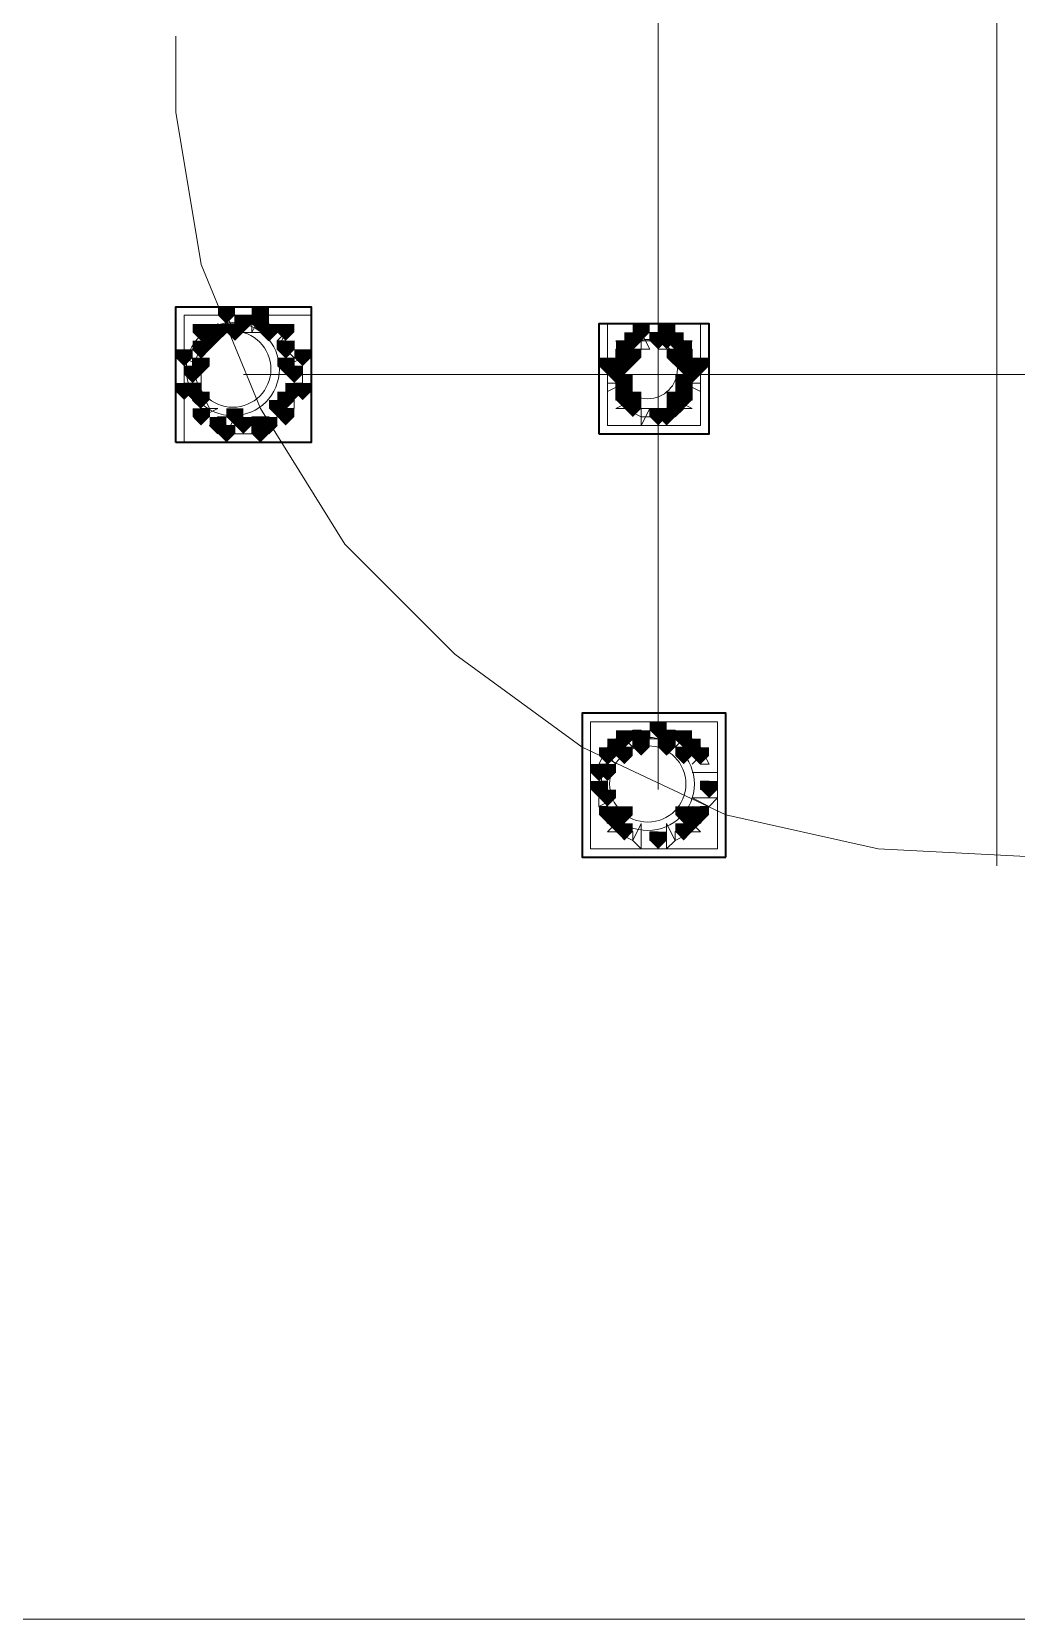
# Model space of a CAD drawing. Header units: millimetres. Extents: x 2315 to 4619, y 1334 to 1897.
# Drawn here: x 3507.04 to 3514.15, y 1530.21 to 1541.67 of the extents above; entities that cross this region are included whole.
import ezdxf

# ---------------------------------------------------------------- set-up
doc = ezdxf.new("R2010")
doc.units = ezdxf.units.MM
for name, color, linetype, true_color in [('PDF_10', 7, 'Continuous', 0x00b85c), ('PDF_AXIS', 7, 'Continuous', 0x00b85c), ('PDF_柱构件', 7, 'Continuous', 0x00b85c), ('PDF_转运站初步方案', 7, 'Continuous', 0x00b85c)]:
    doc.layers.add(name, color=color, linetype=linetype, true_color=true_color)
doc.layers.add('PDF_中心线层', color=1, linetype='Continuous')
doc.layers.add('PDF_粗实线层', color=7, linetype='Continuous')

msp = doc.modelspace()

# ---------------------------------------------------------------- hatches: boundary and pattern name
at = {"layer": 'PDF_10', "transparency": 33554559}
for points in [[(3508.57, 1539.62), (3508.509, 1539.62), (3508.509, 1539.558), (3508.57, 1539.497), (3508.631, 1539.558), (3508.631, 1539.62)], [(3508.57, 1539.62), (3508.509, 1539.62), (3508.509, 1539.558), (3508.57, 1539.497), (3508.631, 1539.558), (3508.631, 1539.62)], [(3508.57, 1539.62), (3508.509, 1539.62), (3508.509, 1539.558), (3508.57, 1539.497), (3508.631, 1539.558), (3508.631, 1539.62)], [(3508.387, 1539.558), (3508.326, 1539.558), (3508.326, 1539.497), (3508.387, 1539.436), (3508.448, 1539.497), (3508.448, 1539.558)], [(3508.387, 1539.558), (3508.326, 1539.558), (3508.326, 1539.497), (3508.387, 1539.436), (3508.448, 1539.497), (3508.448, 1539.558)], [(3508.387, 1539.558), (3508.326, 1539.558), (3508.326, 1539.497), (3508.387, 1539.436), (3508.448, 1539.497), (3508.448, 1539.558)], [(3508.754, 1539.558), (3508.693, 1539.558), (3508.693, 1539.497), (3508.754, 1539.436), (3508.815, 1539.497), (3508.815, 1539.558)], [(3508.754, 1539.558), (3508.693, 1539.558), (3508.693, 1539.497), (3508.754, 1539.436), (3508.815, 1539.497), (3508.815, 1539.558)], [(3508.754, 1539.558), (3508.693, 1539.558), (3508.693, 1539.497), (3508.754, 1539.436), (3508.815, 1539.497), (3508.815, 1539.558)], [(3511.38, 1539.497), (3511.319, 1539.497), (3511.319, 1539.436), (3511.38, 1539.375), (3511.441, 1539.436), (3511.441, 1539.497)], [(3511.38, 1539.497), (3511.319, 1539.497), (3511.319, 1539.436), (3511.38, 1539.375), (3511.441, 1539.436), (3511.441, 1539.497)], [(3511.563, 1539.497), (3511.502, 1539.497), (3511.502, 1539.436), (3511.563, 1539.375), (3511.624, 1539.436), (3511.624, 1539.497)], [(3511.563, 1539.497), (3511.502, 1539.497), (3511.502, 1539.436), (3511.563, 1539.375), (3511.624, 1539.436), (3511.624, 1539.497)], [(3511.686, 1539.497), (3511.624, 1539.497), (3511.624, 1539.436), (3511.686, 1539.375), (3511.747, 1539.436), (3511.747, 1539.497)], [(3511.686, 1539.497), (3511.624, 1539.497), (3511.624, 1539.436), (3511.686, 1539.375), (3511.747, 1539.436), (3511.747, 1539.497)], [(3508.265, 1539.436), (3508.204, 1539.436), (3508.204, 1539.375), (3508.265, 1539.314), (3508.326, 1539.375), (3508.326, 1539.436)], [(3508.265, 1539.436), (3508.204, 1539.436), (3508.204, 1539.375), (3508.265, 1539.314), (3508.326, 1539.375), (3508.326, 1539.436)], [(3508.876, 1539.436), (3508.815, 1539.436), (3508.815, 1539.375), (3508.876, 1539.314), (3508.937, 1539.375), (3508.937, 1539.436)], [(3508.876, 1539.436), (3508.815, 1539.436), (3508.815, 1539.375), (3508.876, 1539.314), (3508.937, 1539.375), (3508.937, 1539.436)], [(3511.319, 1539.375), (3511.258, 1539.375), (3511.258, 1539.314), (3511.319, 1539.253), (3511.38, 1539.314), (3511.38, 1539.375)], [(3511.319, 1539.375), (3511.258, 1539.375), (3511.258, 1539.314), (3511.319, 1539.253), (3511.38, 1539.314), (3511.38, 1539.375)], [(3511.747, 1539.375), (3511.686, 1539.375), (3511.686, 1539.314), (3511.747, 1539.253), (3511.808, 1539.314), (3511.808, 1539.375)], [(3511.747, 1539.375), (3511.686, 1539.375), (3511.686, 1539.314), (3511.747, 1539.253), (3511.808, 1539.314), (3511.808, 1539.375)], [(3508.204, 1539.253), (3508.143, 1539.253), (3508.143, 1539.192), (3508.204, 1539.131), (3508.265, 1539.192), (3508.265, 1539.253)], [(3508.204, 1539.253), (3508.143, 1539.253), (3508.143, 1539.192), (3508.204, 1539.131), (3508.265, 1539.192), (3508.265, 1539.253)], [(3508.204, 1539.253), (3508.143, 1539.253), (3508.143, 1539.192), (3508.204, 1539.131), (3508.265, 1539.192), (3508.265, 1539.253)], [(3508.937, 1539.253), (3508.876, 1539.253), (3508.876, 1539.192), (3508.937, 1539.131), (3508.998, 1539.192), (3508.998, 1539.253)], [(3508.937, 1539.253), (3508.876, 1539.253), (3508.876, 1539.192), (3508.937, 1539.131), (3508.998, 1539.192), (3508.998, 1539.253)], [(3511.258, 1539.253), (3511.197, 1539.253), (3511.197, 1539.192), (3511.258, 1539.131), (3511.319, 1539.192), (3511.319, 1539.253)], [(3511.258, 1539.253), (3511.197, 1539.253), (3511.197, 1539.192), (3511.258, 1539.131), (3511.319, 1539.192), (3511.319, 1539.253)], [(3511.258, 1539.253), (3511.197, 1539.253), (3511.197, 1539.192), (3511.258, 1539.131), (3511.319, 1539.192), (3511.319, 1539.253)], [(3511.808, 1539.253), (3511.747, 1539.253), (3511.747, 1539.192), (3511.808, 1539.131), (3511.869, 1539.192), (3511.869, 1539.253)], [(3511.808, 1539.253), (3511.747, 1539.253), (3511.747, 1539.192), (3511.808, 1539.131), (3511.869, 1539.192), (3511.869, 1539.253)], [(3511.808, 1539.253), (3511.747, 1539.253), (3511.747, 1539.192), (3511.808, 1539.131), (3511.869, 1539.192), (3511.869, 1539.253)], [(3511.319, 1539.131), (3511.258, 1539.131), (3511.258, 1539.07), (3511.319, 1539.009), (3511.38, 1539.07), (3511.38, 1539.131)], [(3511.319, 1539.131), (3511.258, 1539.131), (3511.258, 1539.07), (3511.319, 1539.009), (3511.38, 1539.07), (3511.38, 1539.131)], [(3511.747, 1539.131), (3511.686, 1539.131), (3511.686, 1539.07), (3511.747, 1539.009), (3511.808, 1539.07), (3511.808, 1539.131)], [(3511.747, 1539.131), (3511.686, 1539.131), (3511.686, 1539.07), (3511.747, 1539.009), (3511.808, 1539.07), (3511.808, 1539.131)], [(3508.265, 1539.07), (3508.204, 1539.07), (3508.204, 1539.009), (3508.265, 1538.948), (3508.326, 1539.009), (3508.326, 1539.07)], [(3508.265, 1539.07), (3508.204, 1539.07), (3508.204, 1539.009), (3508.265, 1538.948), (3508.326, 1539.009), (3508.326, 1539.07)], [(3508.876, 1539.07), (3508.815, 1539.07), (3508.815, 1539.009), (3508.876, 1538.948), (3508.937, 1539.009), (3508.937, 1539.07)], [(3508.876, 1539.07), (3508.815, 1539.07), (3508.815, 1539.009), (3508.876, 1538.948), (3508.937, 1539.009), (3508.937, 1539.07)], [(3511.38, 1539.009), (3511.319, 1539.009), (3511.319, 1538.948), (3511.38, 1538.887), (3511.441, 1538.948), (3511.441, 1539.009)], [(3511.38, 1539.009), (3511.319, 1539.009), (3511.319, 1538.948), (3511.38, 1538.887), (3511.441, 1538.948), (3511.441, 1539.009)], [(3511.38, 1539.009), (3511.319, 1539.009), (3511.319, 1538.948), (3511.38, 1538.887), (3511.441, 1538.948), (3511.441, 1539.009)], [(3511.563, 1538.948), (3511.502, 1538.948), (3511.502, 1538.887), (3511.563, 1538.825), (3511.624, 1538.887), (3511.624, 1538.948)], [(3511.563, 1538.948), (3511.502, 1538.948), (3511.502, 1538.887), (3511.563, 1538.825), (3511.624, 1538.887), (3511.624, 1538.948)], [(3511.686, 1539.009), (3511.624, 1539.009), (3511.624, 1538.948), (3511.686, 1538.887), (3511.747, 1538.948), (3511.747, 1539.009)], [(3511.686, 1539.009), (3511.624, 1539.009), (3511.624, 1538.948), (3511.686, 1538.887), (3511.747, 1538.948), (3511.747, 1539.009)], [(3511.686, 1539.009), (3511.624, 1539.009), (3511.624, 1538.948), (3511.686, 1538.887), (3511.747, 1538.948), (3511.747, 1539.009)], [(3508.387, 1538.887), (3508.326, 1538.887), (3508.326, 1538.825), (3508.387, 1538.764), (3508.448, 1538.825), (3508.448, 1538.887)], [(3508.387, 1538.887), (3508.326, 1538.887), (3508.326, 1538.825), (3508.387, 1538.764), (3508.448, 1538.825), (3508.448, 1538.887)], [(3508.57, 1538.887), (3508.509, 1538.887), (3508.509, 1538.825), (3508.57, 1538.764), (3508.631, 1538.825), (3508.631, 1538.887)], [(3508.57, 1538.887), (3508.509, 1538.887), (3508.509, 1538.825), (3508.57, 1538.764), (3508.631, 1538.825), (3508.631, 1538.887)], [(3508.754, 1538.887), (3508.693, 1538.887), (3508.693, 1538.825), (3508.754, 1538.764), (3508.815, 1538.825), (3508.815, 1538.887)], [(3508.754, 1538.887), (3508.693, 1538.887), (3508.693, 1538.825), (3508.754, 1538.764), (3508.815, 1538.825), (3508.815, 1538.887)], [(3511.319, 1536.627), (3511.258, 1536.627), (3511.258, 1536.565), (3511.319, 1536.504), (3511.38, 1536.565), (3511.38, 1536.627)], [(3511.319, 1536.627), (3511.258, 1536.627), (3511.258, 1536.565), (3511.319, 1536.504), (3511.38, 1536.565), (3511.38, 1536.627)], [(3511.563, 1536.688), (3511.502, 1536.688), (3511.502, 1536.627), (3511.563, 1536.565), (3511.624, 1536.627), (3511.624, 1536.688)], [(3511.563, 1536.688), (3511.502, 1536.688), (3511.502, 1536.627), (3511.563, 1536.565), (3511.624, 1536.627), (3511.624, 1536.688)], [(3511.747, 1536.627), (3511.686, 1536.627), (3511.686, 1536.565), (3511.747, 1536.504), (3511.808, 1536.565), (3511.808, 1536.627)], [(3511.747, 1536.627), (3511.686, 1536.627), (3511.686, 1536.565), (3511.747, 1536.504), (3511.808, 1536.565), (3511.808, 1536.627)], [(3511.197, 1536.504), (3511.136, 1536.504), (3511.136, 1536.443), (3511.197, 1536.382), (3511.258, 1536.443), (3511.258, 1536.504)], [(3511.197, 1536.504), (3511.136, 1536.504), (3511.136, 1536.443), (3511.197, 1536.382), (3511.258, 1536.443), (3511.258, 1536.504)], [(3511.869, 1536.504), (3511.808, 1536.504), (3511.808, 1536.443), (3511.869, 1536.382), (3511.93, 1536.443), (3511.93, 1536.504)], [(3511.869, 1536.504), (3511.808, 1536.504), (3511.808, 1536.443), (3511.869, 1536.382), (3511.93, 1536.443), (3511.93, 1536.504)], [(3511.136, 1536.26), (3511.075, 1536.26), (3511.075, 1536.199), (3511.136, 1536.138), (3511.197, 1536.199), (3511.197, 1536.26)], [(3511.136, 1536.26), (3511.075, 1536.26), (3511.075, 1536.199), (3511.136, 1536.138), (3511.197, 1536.199), (3511.197, 1536.26)], [(3511.93, 1536.26), (3511.869, 1536.26), (3511.869, 1536.199), (3511.93, 1536.138), (3511.991, 1536.199), (3511.991, 1536.26)], [(3511.93, 1536.26), (3511.869, 1536.26), (3511.869, 1536.199), (3511.93, 1536.138), (3511.991, 1536.199), (3511.991, 1536.26)], [(3511.197, 1536.077), (3511.136, 1536.077), (3511.136, 1536.016), (3511.197, 1535.955), (3511.258, 1536.016), (3511.258, 1536.077)], [(3511.197, 1536.077), (3511.136, 1536.077), (3511.136, 1536.016), (3511.197, 1535.955), (3511.258, 1536.016), (3511.258, 1536.077)], [(3511.869, 1536.077), (3511.808, 1536.077), (3511.808, 1536.016), (3511.869, 1535.955), (3511.93, 1536.016), (3511.93, 1536.077)], [(3511.869, 1536.077), (3511.808, 1536.077), (3511.808, 1536.016), (3511.869, 1535.955), (3511.93, 1536.016), (3511.93, 1536.077)], [(3511.319, 1535.955), (3511.258, 1535.955), (3511.258, 1535.894), (3511.319, 1535.832), (3511.38, 1535.894), (3511.38, 1535.955)], [(3511.319, 1535.955), (3511.258, 1535.955), (3511.258, 1535.894), (3511.319, 1535.832), (3511.38, 1535.894), (3511.38, 1535.955)], [(3511.747, 1535.955), (3511.686, 1535.955), (3511.686, 1535.894), (3511.747, 1535.832), (3511.808, 1535.894), (3511.808, 1535.955)], [(3511.747, 1535.955), (3511.686, 1535.955), (3511.686, 1535.894), (3511.747, 1535.832), (3511.808, 1535.894), (3511.808, 1535.955)], [(3511.563, 1535.894), (3511.502, 1535.894), (3511.502, 1535.832), (3511.563, 1535.771), (3511.624, 1535.832), (3511.624, 1535.894)], [(3511.563, 1535.894), (3511.502, 1535.894), (3511.502, 1535.832), (3511.563, 1535.771), (3511.624, 1535.832), (3511.624, 1535.894)]]:
    msp.add_hatch(color=256, dxfattribs=at).paths.add_polyline_path(points)
at = {"layer": 'PDF_柱构件', "transparency": 33554559}
for points in [[(3508.448, 1539.681), (3508.387, 1539.681), (3508.387, 1539.62), (3508.448, 1539.558), (3508.509, 1539.62), (3508.509, 1539.681)], [(3508.693, 1539.681), (3508.631, 1539.681), (3508.631, 1539.62), (3508.693, 1539.558), (3508.754, 1539.62), (3508.754, 1539.681)], [(3508.693, 1539.62), (3508.631, 1539.62), (3508.631, 1539.558), (3508.693, 1539.497), (3508.754, 1539.558), (3508.754, 1539.62)], [(3508.265, 1539.558), (3508.204, 1539.558), (3508.204, 1539.497), (3508.265, 1539.436), (3508.326, 1539.497), (3508.326, 1539.558)], [(3508.326, 1539.497), (3508.265, 1539.497), (3508.265, 1539.436), (3508.326, 1539.375), (3508.387, 1539.436), (3508.387, 1539.497)], [(3508.509, 1539.558), (3508.448, 1539.558), (3508.448, 1539.497), (3508.509, 1539.436), (3508.57, 1539.497), (3508.57, 1539.558)], [(3508.876, 1539.558), (3508.815, 1539.558), (3508.815, 1539.497), (3508.876, 1539.436), (3508.937, 1539.497), (3508.937, 1539.558)], [(3511.441, 1539.558), (3511.38, 1539.558), (3511.38, 1539.497), (3511.441, 1539.436), (3511.502, 1539.497), (3511.502, 1539.558)], [(3511.624, 1539.558), (3511.563, 1539.558), (3511.563, 1539.497), (3511.624, 1539.436), (3511.686, 1539.497), (3511.686, 1539.558)], [(3511.624, 1539.497), (3511.563, 1539.497), (3511.563, 1539.436), (3511.624, 1539.375), (3511.686, 1539.436), (3511.686, 1539.497)], [(3508.143, 1539.375), (3508.082, 1539.375), (3508.082, 1539.314), (3508.143, 1539.253), (3508.204, 1539.314), (3508.204, 1539.375)], [(3508.998, 1539.375), (3508.937, 1539.375), (3508.937, 1539.314), (3508.998, 1539.253), (3509.059, 1539.314), (3509.059, 1539.375)], [(3511.319, 1539.436), (3511.258, 1539.436), (3511.258, 1539.375), (3511.319, 1539.314), (3511.38, 1539.375), (3511.38, 1539.436)], [(3511.38, 1539.375), (3511.319, 1539.375), (3511.319, 1539.314), (3511.38, 1539.253), (3511.441, 1539.314), (3511.441, 1539.375)], [(3511.686, 1539.375), (3511.624, 1539.375), (3511.624, 1539.314), (3511.686, 1539.253), (3511.747, 1539.314), (3511.747, 1539.375)], [(3511.747, 1539.436), (3511.686, 1539.436), (3511.686, 1539.375), (3511.747, 1539.314), (3511.808, 1539.375), (3511.808, 1539.436)], [(3508.265, 1539.314), (3508.204, 1539.314), (3508.204, 1539.253), (3508.265, 1539.192), (3508.326, 1539.253), (3508.326, 1539.314)], [(3508.876, 1539.314), (3508.815, 1539.314), (3508.815, 1539.253), (3508.876, 1539.192), (3508.937, 1539.253), (3508.937, 1539.314)], [(3511.197, 1539.314), (3511.136, 1539.314), (3511.136, 1539.253), (3511.197, 1539.192), (3511.258, 1539.253), (3511.258, 1539.314)], [(3511.258, 1539.314), (3511.197, 1539.314), (3511.197, 1539.253), (3511.258, 1539.192), (3511.319, 1539.253), (3511.319, 1539.314)], [(3511.319, 1539.314), (3511.258, 1539.314), (3511.258, 1539.253), (3511.319, 1539.192), (3511.38, 1539.253), (3511.38, 1539.314)], [(3511.747, 1539.314), (3511.686, 1539.314), (3511.686, 1539.253), (3511.747, 1539.192), (3511.808, 1539.253), (3511.808, 1539.314)], [(3511.808, 1539.314), (3511.747, 1539.314), (3511.747, 1539.253), (3511.808, 1539.192), (3511.869, 1539.253), (3511.869, 1539.314)], [(3511.869, 1539.314), (3511.808, 1539.314), (3511.808, 1539.253), (3511.869, 1539.192), (3511.93, 1539.253), (3511.93, 1539.314)], [(3508.143, 1539.131), (3508.082, 1539.131), (3508.082, 1539.07), (3508.143, 1539.009), (3508.204, 1539.07), (3508.204, 1539.131)], [(3508.204, 1539.131), (3508.143, 1539.131), (3508.143, 1539.07), (3508.204, 1539.009), (3508.265, 1539.07), (3508.265, 1539.131)], [(3508.937, 1539.131), (3508.876, 1539.131), (3508.876, 1539.07), (3508.937, 1539.009), (3508.998, 1539.07), (3508.998, 1539.131)], [(3508.998, 1539.131), (3508.937, 1539.131), (3508.937, 1539.07), (3508.998, 1539.009), (3509.059, 1539.07), (3509.059, 1539.131)], [(3511.319, 1539.192), (3511.258, 1539.192), (3511.258, 1539.131), (3511.319, 1539.07), (3511.38, 1539.131), (3511.38, 1539.192)], [(3511.747, 1539.192), (3511.686, 1539.192), (3511.686, 1539.131), (3511.747, 1539.07), (3511.808, 1539.131), (3511.808, 1539.192)], [(3511.319, 1539.07), (3511.258, 1539.07), (3511.258, 1539.009), (3511.319, 1538.948), (3511.38, 1539.009), (3511.38, 1539.07)], [(3511.38, 1539.07), (3511.319, 1539.07), (3511.319, 1539.009), (3511.38, 1538.948), (3511.441, 1539.009), (3511.441, 1539.07)], [(3511.686, 1539.07), (3511.624, 1539.07), (3511.624, 1539.009), (3511.686, 1538.948), (3511.747, 1539.009), (3511.747, 1539.07)], [(3511.747, 1539.07), (3511.686, 1539.07), (3511.686, 1539.009), (3511.747, 1538.948), (3511.808, 1539.009), (3511.808, 1539.07)], [(3508.265, 1538.948), (3508.204, 1538.948), (3508.204, 1538.887), (3508.265, 1538.825), (3508.326, 1538.887), (3508.326, 1538.948)], [(3508.509, 1538.948), (3508.448, 1538.948), (3508.448, 1538.887), (3508.509, 1538.825), (3508.57, 1538.887), (3508.57, 1538.948)], [(3508.815, 1539.009), (3508.754, 1539.009), (3508.754, 1538.948), (3508.815, 1538.887), (3508.876, 1538.948), (3508.876, 1539.009)], [(3508.876, 1538.948), (3508.815, 1538.948), (3508.815, 1538.887), (3508.876, 1538.825), (3508.937, 1538.887), (3508.937, 1538.948)], [(3511.624, 1538.948), (3511.563, 1538.948), (3511.563, 1538.887), (3511.624, 1538.825), (3511.686, 1538.887), (3511.686, 1538.948)], [(3508.448, 1538.825), (3508.387, 1538.825), (3508.387, 1538.764), (3508.448, 1538.703), (3508.509, 1538.764), (3508.509, 1538.825)], [(3508.693, 1538.887), (3508.631, 1538.887), (3508.631, 1538.825), (3508.693, 1538.764), (3508.754, 1538.825), (3508.754, 1538.887)], [(3508.693, 1538.825), (3508.631, 1538.825), (3508.631, 1538.764), (3508.693, 1538.703), (3508.754, 1538.764), (3508.754, 1538.825)], [(3511.441, 1536.627), (3511.38, 1536.627), (3511.38, 1536.565), (3511.441, 1536.504), (3511.502, 1536.565), (3511.502, 1536.627)], [(3511.624, 1536.627), (3511.563, 1536.627), (3511.563, 1536.565), (3511.624, 1536.504), (3511.686, 1536.565), (3511.686, 1536.627)], [(3511.258, 1536.565), (3511.197, 1536.565), (3511.197, 1536.504), (3511.258, 1536.443), (3511.319, 1536.504), (3511.319, 1536.565)], [(3511.319, 1536.504), (3511.258, 1536.504), (3511.258, 1536.443), (3511.319, 1536.382), (3511.38, 1536.443), (3511.38, 1536.504)], [(3511.441, 1536.565), (3511.38, 1536.565), (3511.38, 1536.504), (3511.441, 1536.443), (3511.502, 1536.504), (3511.502, 1536.565)], [(3511.624, 1536.565), (3511.563, 1536.565), (3511.563, 1536.504), (3511.624, 1536.443), (3511.686, 1536.504), (3511.686, 1536.565)], [(3511.747, 1536.504), (3511.686, 1536.504), (3511.686, 1536.443), (3511.747, 1536.382), (3511.808, 1536.443), (3511.808, 1536.504)], [(3511.808, 1536.565), (3511.747, 1536.565), (3511.747, 1536.504), (3511.808, 1536.443), (3511.869, 1536.504), (3511.869, 1536.565)], [(3511.136, 1536.382), (3511.075, 1536.382), (3511.075, 1536.321), (3511.136, 1536.26), (3511.197, 1536.321), (3511.197, 1536.382)], [(3511.197, 1536.382), (3511.136, 1536.382), (3511.136, 1536.321), (3511.197, 1536.26), (3511.258, 1536.321), (3511.258, 1536.382)], [(3511.197, 1536.199), (3511.136, 1536.199), (3511.136, 1536.138), (3511.197, 1536.077), (3511.258, 1536.138), (3511.258, 1536.199)], [(3511.319, 1536.077), (3511.258, 1536.077), (3511.258, 1536.016), (3511.319, 1535.955), (3511.38, 1536.016), (3511.38, 1536.077)], [(3511.747, 1536.077), (3511.686, 1536.077), (3511.686, 1536.016), (3511.747, 1535.955), (3511.808, 1536.016), (3511.808, 1536.077)], [(3511.258, 1536.016), (3511.197, 1536.016), (3511.197, 1535.955), (3511.258, 1535.894), (3511.319, 1535.955), (3511.319, 1536.016)], [(3511.808, 1536.016), (3511.747, 1536.016), (3511.747, 1535.955), (3511.808, 1535.894), (3511.869, 1535.955), (3511.869, 1536.016)]]:
    msp.add_hatch(color=256, dxfattribs=at).paths.add_polyline_path(points)
at = {"layer": 'PDF_转运站初步方案', "transparency": 33554559}
for points in [[(3508.57, 1539.62), (3508.509, 1539.62), (3508.509, 1539.558), (3508.57, 1539.497), (3508.631, 1539.558), (3508.631, 1539.62)], [(3508.57, 1539.62), (3508.509, 1539.62), (3508.509, 1539.558), (3508.57, 1539.497), (3508.631, 1539.558), (3508.631, 1539.62)], [(3508.387, 1539.558), (3508.326, 1539.558), (3508.326, 1539.497), (3508.387, 1539.436), (3508.448, 1539.497), (3508.448, 1539.558)], [(3508.387, 1539.558), (3508.326, 1539.558), (3508.326, 1539.497), (3508.387, 1539.436), (3508.448, 1539.497), (3508.448, 1539.558)], [(3508.754, 1539.558), (3508.693, 1539.558), (3508.693, 1539.497), (3508.754, 1539.436), (3508.815, 1539.497), (3508.815, 1539.558)], [(3508.754, 1539.558), (3508.693, 1539.558), (3508.693, 1539.497), (3508.754, 1539.436), (3508.815, 1539.497), (3508.815, 1539.558)], [(3511.38, 1539.497), (3511.319, 1539.497), (3511.319, 1539.436), (3511.38, 1539.375), (3511.441, 1539.436), (3511.441, 1539.497)], [(3511.38, 1539.497), (3511.319, 1539.497), (3511.319, 1539.436), (3511.38, 1539.375), (3511.441, 1539.436), (3511.441, 1539.497)], [(3511.563, 1539.497), (3511.502, 1539.497), (3511.502, 1539.436), (3511.563, 1539.375), (3511.624, 1539.436), (3511.624, 1539.497)], [(3511.563, 1539.497), (3511.502, 1539.497), (3511.502, 1539.436), (3511.563, 1539.375), (3511.624, 1539.436), (3511.624, 1539.497)], [(3511.686, 1539.497), (3511.624, 1539.497), (3511.624, 1539.436), (3511.686, 1539.375), (3511.747, 1539.436), (3511.747, 1539.497)], [(3511.686, 1539.497), (3511.624, 1539.497), (3511.624, 1539.436), (3511.686, 1539.375), (3511.747, 1539.436), (3511.747, 1539.497)], [(3508.265, 1539.436), (3508.204, 1539.436), (3508.204, 1539.375), (3508.265, 1539.314), (3508.326, 1539.375), (3508.326, 1539.436)], [(3508.265, 1539.436), (3508.204, 1539.436), (3508.204, 1539.375), (3508.265, 1539.314), (3508.326, 1539.375), (3508.326, 1539.436)], [(3508.876, 1539.436), (3508.815, 1539.436), (3508.815, 1539.375), (3508.876, 1539.314), (3508.937, 1539.375), (3508.937, 1539.436)], [(3508.876, 1539.436), (3508.815, 1539.436), (3508.815, 1539.375), (3508.876, 1539.314), (3508.937, 1539.375), (3508.937, 1539.436)], [(3511.319, 1539.375), (3511.258, 1539.375), (3511.258, 1539.314), (3511.319, 1539.253), (3511.38, 1539.314), (3511.38, 1539.375)], [(3511.319, 1539.375), (3511.258, 1539.375), (3511.258, 1539.314), (3511.319, 1539.253), (3511.38, 1539.314), (3511.38, 1539.375)], [(3511.747, 1539.375), (3511.686, 1539.375), (3511.686, 1539.314), (3511.747, 1539.253), (3511.808, 1539.314), (3511.808, 1539.375)], [(3511.747, 1539.375), (3511.686, 1539.375), (3511.686, 1539.314), (3511.747, 1539.253), (3511.808, 1539.314), (3511.808, 1539.375)], [(3508.204, 1539.253), (3508.143, 1539.253), (3508.143, 1539.192), (3508.204, 1539.131), (3508.265, 1539.192), (3508.265, 1539.253)], [(3508.204, 1539.253), (3508.143, 1539.253), (3508.143, 1539.192), (3508.204, 1539.131), (3508.265, 1539.192), (3508.265, 1539.253)], [(3508.937, 1539.253), (3508.876, 1539.253), (3508.876, 1539.192), (3508.937, 1539.131), (3508.998, 1539.192), (3508.998, 1539.253)], [(3508.937, 1539.253), (3508.876, 1539.253), (3508.876, 1539.192), (3508.937, 1539.131), (3508.998, 1539.192), (3508.998, 1539.253)], [(3511.258, 1539.253), (3511.197, 1539.253), (3511.197, 1539.192), (3511.258, 1539.131), (3511.319, 1539.192), (3511.319, 1539.253)], [(3511.258, 1539.253), (3511.197, 1539.253), (3511.197, 1539.192), (3511.258, 1539.131), (3511.319, 1539.192), (3511.319, 1539.253)], [(3511.808, 1539.253), (3511.747, 1539.253), (3511.747, 1539.192), (3511.808, 1539.131), (3511.869, 1539.192), (3511.869, 1539.253)], [(3511.808, 1539.253), (3511.747, 1539.253), (3511.747, 1539.192), (3511.808, 1539.131), (3511.869, 1539.192), (3511.869, 1539.253)], [(3511.319, 1539.131), (3511.258, 1539.131), (3511.258, 1539.07), (3511.319, 1539.009), (3511.38, 1539.07), (3511.38, 1539.131)], [(3511.319, 1539.131), (3511.258, 1539.131), (3511.258, 1539.07), (3511.319, 1539.009), (3511.38, 1539.07), (3511.38, 1539.131)], [(3511.747, 1539.131), (3511.686, 1539.131), (3511.686, 1539.07), (3511.747, 1539.009), (3511.808, 1539.07), (3511.808, 1539.131)], [(3511.747, 1539.131), (3511.686, 1539.131), (3511.686, 1539.07), (3511.747, 1539.009), (3511.808, 1539.07), (3511.808, 1539.131)], [(3508.265, 1539.07), (3508.204, 1539.07), (3508.204, 1539.009), (3508.265, 1538.948), (3508.326, 1539.009), (3508.326, 1539.07)], [(3508.265, 1539.07), (3508.204, 1539.07), (3508.204, 1539.009), (3508.265, 1538.948), (3508.326, 1539.009), (3508.326, 1539.07)], [(3508.876, 1539.07), (3508.815, 1539.07), (3508.815, 1539.009), (3508.876, 1538.948), (3508.937, 1539.009), (3508.937, 1539.07)], [(3508.876, 1539.07), (3508.815, 1539.07), (3508.815, 1539.009), (3508.876, 1538.948), (3508.937, 1539.009), (3508.937, 1539.07)], [(3511.38, 1539.009), (3511.319, 1539.009), (3511.319, 1538.948), (3511.38, 1538.887), (3511.441, 1538.948), (3511.441, 1539.009)], [(3511.38, 1539.009), (3511.319, 1539.009), (3511.319, 1538.948), (3511.38, 1538.887), (3511.441, 1538.948), (3511.441, 1539.009)], [(3511.563, 1538.948), (3511.502, 1538.948), (3511.502, 1538.887), (3511.563, 1538.825), (3511.624, 1538.887), (3511.624, 1538.948)], [(3511.563, 1538.948), (3511.502, 1538.948), (3511.502, 1538.887), (3511.563, 1538.825), (3511.624, 1538.887), (3511.624, 1538.948)], [(3511.686, 1539.009), (3511.624, 1539.009), (3511.624, 1538.948), (3511.686, 1538.887), (3511.747, 1538.948), (3511.747, 1539.009)], [(3511.686, 1539.009), (3511.624, 1539.009), (3511.624, 1538.948), (3511.686, 1538.887), (3511.747, 1538.948), (3511.747, 1539.009)], [(3508.387, 1538.887), (3508.326, 1538.887), (3508.326, 1538.825), (3508.387, 1538.764), (3508.448, 1538.825), (3508.448, 1538.887)], [(3508.387, 1538.887), (3508.326, 1538.887), (3508.326, 1538.825), (3508.387, 1538.764), (3508.448, 1538.825), (3508.448, 1538.887)], [(3508.57, 1538.887), (3508.509, 1538.887), (3508.509, 1538.825), (3508.57, 1538.764), (3508.631, 1538.825), (3508.631, 1538.887)], [(3508.57, 1538.887), (3508.509, 1538.887), (3508.509, 1538.825), (3508.57, 1538.764), (3508.631, 1538.825), (3508.631, 1538.887)], [(3508.754, 1538.887), (3508.693, 1538.887), (3508.693, 1538.825), (3508.754, 1538.764), (3508.815, 1538.825), (3508.815, 1538.887)], [(3508.754, 1538.887), (3508.693, 1538.887), (3508.693, 1538.825), (3508.754, 1538.764), (3508.815, 1538.825), (3508.815, 1538.887)], [(3511.319, 1536.627), (3511.258, 1536.627), (3511.258, 1536.565), (3511.319, 1536.504), (3511.38, 1536.565), (3511.38, 1536.627)], [(3511.319, 1536.627), (3511.258, 1536.627), (3511.258, 1536.565), (3511.319, 1536.504), (3511.38, 1536.565), (3511.38, 1536.627)], [(3511.563, 1536.688), (3511.502, 1536.688), (3511.502, 1536.627), (3511.563, 1536.565), (3511.624, 1536.627), (3511.624, 1536.688)], [(3511.563, 1536.688), (3511.502, 1536.688), (3511.502, 1536.627), (3511.563, 1536.565), (3511.624, 1536.627), (3511.624, 1536.688)], [(3511.747, 1536.627), (3511.686, 1536.627), (3511.686, 1536.565), (3511.747, 1536.504), (3511.808, 1536.565), (3511.808, 1536.627)], [(3511.747, 1536.627), (3511.686, 1536.627), (3511.686, 1536.565), (3511.747, 1536.504), (3511.808, 1536.565), (3511.808, 1536.627)], [(3511.197, 1536.504), (3511.136, 1536.504), (3511.136, 1536.443), (3511.197, 1536.382), (3511.258, 1536.443), (3511.258, 1536.504)], [(3511.197, 1536.504), (3511.136, 1536.504), (3511.136, 1536.443), (3511.197, 1536.382), (3511.258, 1536.443), (3511.258, 1536.504)], [(3511.869, 1536.504), (3511.808, 1536.504), (3511.808, 1536.443), (3511.869, 1536.382), (3511.93, 1536.443), (3511.93, 1536.504)], [(3511.869, 1536.504), (3511.808, 1536.504), (3511.808, 1536.443), (3511.869, 1536.382), (3511.93, 1536.443), (3511.93, 1536.504)], [(3511.136, 1536.26), (3511.075, 1536.26), (3511.075, 1536.199), (3511.136, 1536.138), (3511.197, 1536.199), (3511.197, 1536.26)], [(3511.136, 1536.26), (3511.075, 1536.26), (3511.075, 1536.199), (3511.136, 1536.138), (3511.197, 1536.199), (3511.197, 1536.26)], [(3511.93, 1536.26), (3511.869, 1536.26), (3511.869, 1536.199), (3511.93, 1536.138), (3511.991, 1536.199), (3511.991, 1536.26)], [(3511.93, 1536.26), (3511.869, 1536.26), (3511.869, 1536.199), (3511.93, 1536.138), (3511.991, 1536.199), (3511.991, 1536.26)], [(3511.197, 1536.077), (3511.136, 1536.077), (3511.136, 1536.016), (3511.197, 1535.955), (3511.258, 1536.016), (3511.258, 1536.077)], [(3511.197, 1536.077), (3511.136, 1536.077), (3511.136, 1536.016), (3511.197, 1535.955), (3511.258, 1536.016), (3511.258, 1536.077)], [(3511.869, 1536.077), (3511.808, 1536.077), (3511.808, 1536.016), (3511.869, 1535.955), (3511.93, 1536.016), (3511.93, 1536.077)], [(3511.869, 1536.077), (3511.808, 1536.077), (3511.808, 1536.016), (3511.869, 1535.955), (3511.93, 1536.016), (3511.93, 1536.077)], [(3511.319, 1535.955), (3511.258, 1535.955), (3511.258, 1535.894), (3511.319, 1535.832), (3511.38, 1535.894), (3511.38, 1535.955)], [(3511.319, 1535.955), (3511.258, 1535.955), (3511.258, 1535.894), (3511.319, 1535.832), (3511.38, 1535.894), (3511.38, 1535.955)], [(3511.747, 1535.955), (3511.686, 1535.955), (3511.686, 1535.894), (3511.747, 1535.832), (3511.808, 1535.894), (3511.808, 1535.955)], [(3511.747, 1535.955), (3511.686, 1535.955), (3511.686, 1535.894), (3511.747, 1535.832), (3511.808, 1535.894), (3511.808, 1535.955)], [(3511.563, 1535.894), (3511.502, 1535.894), (3511.502, 1535.832), (3511.563, 1535.771), (3511.624, 1535.832), (3511.624, 1535.894)], [(3511.563, 1535.894), (3511.502, 1535.894), (3511.502, 1535.832), (3511.563, 1535.771), (3511.624, 1535.832), (3511.624, 1535.894)]]:
    msp.add_hatch(color=256, dxfattribs=at).paths.add_polyline_path(points)

# ---------------------------------------------------------------- linework, layer by layer
at = {"layer": 'PDF_10', "lineweight": 18}
for points in [[(3508.448, 1539.497), (3508.387, 1539.497)], [(3508.631, 1539.558), (3508.57, 1539.558)], [(3508.815, 1539.497), (3508.754, 1539.497)], [(3511.563, 1539.497), (3511.563, 1539.436), (3511.502, 1539.436)], [(3508.204, 1539.375), (3508.265, 1539.375), (3508.265, 1539.314)], [(3508.937, 1539.314), (3508.876, 1539.375), (3508.937, 1539.375)], [(3511.319, 1539.375), (3511.258, 1539.314), (3511.319, 1539.314)], [(3511.441, 1539.436), (3511.38, 1539.375), (3511.38, 1539.436)], [(3511.686, 1539.436), (3511.686, 1539.375), (3511.624, 1539.436)], [(3511.747, 1539.314), (3511.808, 1539.314), (3511.747, 1539.375)], [(3508.204, 1539.192), (3508.204, 1539.131)], [(3508.937, 1539.131), (3508.937, 1539.192), (3508.998, 1539.192)], [(3511.258, 1539.192), (3511.258, 1539.131)], [(3511.808, 1539.131), (3511.808, 1539.192)], [(3511.258, 1539.07), (3511.319, 1539.009)], [(3511.319, 1539.07), (3511.258, 1539.009)], [(3511.747, 1539.009), (3511.808, 1539.07)], [(3511.747, 1539.07), (3511.808, 1539.009)], [(3508.204, 1539.009), (3508.265, 1539.009), (3508.265, 1538.948)], [(3508.876, 1538.948), (3508.937, 1539.009), (3508.876, 1539.009)], [(3511.38, 1538.948), (3511.441, 1538.948)], [(3511.502, 1538.887), (3511.563, 1538.887), (3511.563, 1538.948)], [(3511.624, 1538.948), (3511.686, 1538.948)], [(3508.387, 1538.825), (3508.387, 1538.887), (3508.448, 1538.825)], [(3508.57, 1538.764), (3508.57, 1538.825), (3508.631, 1538.825)], [(3508.754, 1538.887), (3508.754, 1538.825), (3508.815, 1538.887)], [(3511.502, 1536.627), (3511.563, 1536.627), (3511.563, 1536.565)], [(3511.319, 1536.504), (3511.38, 1536.565)], [(3511.38, 1536.504), (3511.319, 1536.565)], [(3511.686, 1536.565), (3511.747, 1536.504)], [(3511.686, 1536.504), (3511.747, 1536.565)], [(3511.197, 1536.382), (3511.258, 1536.443)], [(3511.258, 1536.382), (3511.197, 1536.443)], [(3511.808, 1536.382), (3511.869, 1536.443), (3511.869, 1536.382)], [(3511.197, 1536.199), (3511.136, 1536.199), (3511.136, 1536.26)], [(3511.93, 1536.26), (3511.93, 1536.199), (3511.869, 1536.199)], [(3511.258, 1536.016), (3511.197, 1536.077)], [(3511.258, 1536.077), (3511.197, 1536.016)], [(3511.869, 1536.077), (3511.869, 1536.016), (3511.808, 1536.077)], [(3511.319, 1535.894), (3511.38, 1535.894), (3511.319, 1535.894)], [(3511.563, 1535.894), (3511.563, 1535.832), (3511.502, 1535.832)], [(3511.747, 1535.894), (3511.686, 1535.894), (3511.747, 1535.894)]]:
    msp.add_lwpolyline(points, dxfattribs=at)
at = {"layer": 'PDF_AXIS', "lineweight": 18}
for points in [[(3508.143, 1538.703), (3508.143, 1539.62), (3509.059, 1539.62), (3509.059, 1538.703)], [(3511.197, 1538.825), (3511.197, 1539.558), (3511.869, 1539.558), (3511.869, 1538.825)], [(3511.991, 1535.771), (3511.991, 1536.688), (3511.075, 1536.688), (3511.075, 1535.771)]]:
    msp.add_lwpolyline(points, close=True, dxfattribs=at)
at = {"layer": 'PDF_中心线层', "color": 112, "lineweight": 18, "true_color": 0x00b85c}
msp.add_lwpolyline([(3514.007, 1535.649), (3514.007, 1547.682)], close=True, dxfattribs=at)
for points in [[(3511.563, 1547.133), (3511.563, 1536.199)], [(3508.082, 1541.635), (3508.082, 1541.085), (3508.265, 1539.986), (3508.693, 1538.948), (3509.303, 1537.97), (3510.097, 1537.176), (3511.014, 1536.504), (3512.052, 1536.016), (3513.151, 1535.771), (3514.312, 1535.71), (3515.473, 1535.832), (3516.511, 1536.199), (3517.061, 1536.504)], [(3508.57, 1539.192), (3519.504, 1539.192)]]:
    msp.add_lwpolyline(points, dxfattribs=at)
at = {"layer": 'PDF_柱构件', "lineweight": 18}
for points in [[(3508.448, 1539.62), (3508.509, 1539.497)], [(3508.631, 1539.497), (3508.509, 1539.497), (3508.509, 1539.62), (3508.631, 1539.62)], [(3508.693, 1539.62), (3508.693, 1539.497), (3508.631, 1539.497)], [(3508.265, 1539.497), (3508.387, 1539.436), (3508.326, 1539.375)], [(3508.448, 1539.497), (3508.387, 1539.436), (3508.326, 1539.497), (3508.387, 1539.558)], [(3508.754, 1539.436), (3508.693, 1539.497), (3508.754, 1539.558), (3508.815, 1539.497)], [(3508.876, 1539.497), (3508.815, 1539.375), (3508.815, 1539.436)], [(3511.441, 1539.375), (3511.38, 1539.375), (3511.319, 1539.436), (3511.441, 1539.497)], [(3511.441, 1539.497), (3511.502, 1539.375), (3511.441, 1539.375)], [(3511.563, 1539.436), (3511.502, 1539.436), (3511.502, 1539.497), (3511.563, 1539.497)], [(3511.624, 1539.497), (3511.624, 1539.375), (3511.563, 1539.375)], [(3511.686, 1539.375), (3511.624, 1539.375), (3511.686, 1539.497), (3511.747, 1539.436)], [(3508.326, 1539.375), (3508.265, 1539.314), (3508.204, 1539.375), (3508.265, 1539.436)], [(3508.876, 1539.314), (3508.815, 1539.375), (3508.937, 1539.436), (3508.937, 1539.375)], [(3511.319, 1539.436), (3511.38, 1539.314), (3511.258, 1539.436)], [(3511.38, 1539.314), (3511.319, 1539.253), (3511.258, 1539.314), (3511.258, 1539.375)], [(3511.808, 1539.436), (3511.686, 1539.314), (3511.747, 1539.436)], [(3511.747, 1539.253), (3511.686, 1539.314), (3511.808, 1539.375), (3511.808, 1539.314)], [(3508.143, 1539.314), (3508.265, 1539.253)], [(3508.265, 1539.253), (3508.265, 1539.131), (3508.143, 1539.131), (3508.143, 1539.253)], [(3508.998, 1539.314), (3508.876, 1539.253)], [(3508.937, 1539.131), (3508.937, 1539.253), (3508.998, 1539.253), (3508.998, 1539.131)], [(3511.197, 1539.253), (3511.319, 1539.253)], [(3511.319, 1539.253), (3511.319, 1539.131), (3511.197, 1539.131), (3511.197, 1539.253)], [(3511.869, 1539.253), (3511.747, 1539.253)], [(3511.747, 1539.131), (3511.747, 1539.253), (3511.869, 1539.253), (3511.869, 1539.131)], [(3508.143, 1539.07), (3508.265, 1539.131), (3508.265, 1539.07)], [(3508.998, 1539.07), (3508.876, 1539.07), (3508.876, 1539.131)], [(3511.197, 1539.131), (3511.319, 1539.131), (3511.197, 1539.07)], [(3511.319, 1539.131), (3511.38, 1539.009), (3511.258, 1539.009), (3511.258, 1539.07)], [(3511.686, 1539.009), (3511.747, 1539.131), (3511.808, 1539.07), (3511.808, 1539.009)], [(3511.869, 1539.07), (3511.747, 1539.131), (3511.869, 1539.131)], [(3508.265, 1539.07), (3508.326, 1538.948), (3508.265, 1538.948), (3508.204, 1539.009)], [(3508.815, 1538.948), (3508.876, 1539.07), (3508.937, 1539.009), (3508.937, 1538.948)], [(3508.265, 1538.887), (3508.326, 1538.948), (3508.387, 1538.948)], [(3508.876, 1538.887), (3508.815, 1538.948)], [(3511.258, 1538.948), (3511.38, 1539.009), (3511.319, 1538.948)], [(3511.38, 1539.009), (3511.441, 1538.948), (3511.441, 1538.887), (3511.319, 1538.948)], [(3511.502, 1538.948), (3511.563, 1538.948), (3511.563, 1538.887), (3511.502, 1538.887)], [(3511.624, 1538.825), (3511.563, 1538.948), (3511.624, 1538.948), (3511.624, 1538.887)], [(3511.624, 1538.948), (3511.686, 1539.009), (3511.747, 1538.948), (3511.686, 1538.887)], [(3511.747, 1538.948), (3511.686, 1539.009), (3511.808, 1538.948)], [(3508.387, 1538.887), (3508.448, 1538.887), (3508.387, 1538.764), (3508.326, 1538.825)], [(3508.448, 1538.764), (3508.509, 1538.887)], [(3508.509, 1538.825), (3508.631, 1538.825), (3508.631, 1538.764), (3508.509, 1538.764)], [(3508.693, 1538.764), (3508.631, 1538.887), (3508.693, 1538.887)], [(3508.693, 1538.887), (3508.754, 1538.887), (3508.815, 1538.825), (3508.754, 1538.764)], [(3511.319, 1536.504), (3511.38, 1536.504), (3511.38, 1536.627), (3511.258, 1536.565)], [(3511.38, 1536.627), (3511.441, 1536.504), (3511.441, 1536.627)], [(3511.502, 1536.565), (3511.563, 1536.565), (3511.563, 1536.627), (3511.502, 1536.627)], [(3511.624, 1536.627), (3511.624, 1536.504), (3511.686, 1536.627)], [(3511.686, 1536.504), (3511.747, 1536.504), (3511.808, 1536.565), (3511.686, 1536.627)], [(3511.197, 1536.382), (3511.258, 1536.443), (3511.197, 1536.504), (3511.136, 1536.382)], [(3511.197, 1536.504), (3511.319, 1536.443), (3511.258, 1536.565)], [(3511.808, 1536.565), (3511.747, 1536.443), (3511.869, 1536.504)], [(3511.808, 1536.443), (3511.869, 1536.382), (3511.93, 1536.382), (3511.869, 1536.504)], [(3511.136, 1536.321), (3511.197, 1536.321), (3511.258, 1536.321)], [(3511.197, 1536.199), (3511.197, 1536.26), (3511.136, 1536.26), (3511.136, 1536.199)], [(3511.869, 1536.26), (3511.869, 1536.199), (3511.93, 1536.199), (3511.93, 1536.26)], [(3511.136, 1536.077), (3511.258, 1536.138), (3511.197, 1536.138), (3511.136, 1536.138)], [(3511.258, 1536.016), (3511.197, 1536.077), (3511.136, 1536.077), (3511.197, 1535.955)], [(3511.991, 1536.138), (3511.869, 1536.138), (3511.808, 1536.138), (3511.93, 1536.077)], [(3511.869, 1536.077), (3511.808, 1536.016), (3511.869, 1535.955), (3511.93, 1536.077)], [(3511.258, 1535.894), (3511.319, 1536.016), (3511.197, 1535.894)], [(3511.38, 1535.894), (3511.319, 1535.955), (3511.258, 1535.894), (3511.38, 1535.832)], [(3511.441, 1535.771), (3511.441, 1535.894), (3511.441, 1535.955), (3511.38, 1535.832)], [(3511.686, 1535.832), (3511.624, 1535.955), (3511.624, 1535.894), (3511.624, 1535.771)], [(3511.747, 1535.955), (3511.686, 1535.894), (3511.686, 1535.832), (3511.808, 1535.894)], [(3511.869, 1535.894), (3511.747, 1536.016), (3511.808, 1535.894)], [(3511.563, 1535.894), (3511.502, 1535.894), (3511.502, 1535.832), (3511.563, 1535.832)]]:
    msp.add_lwpolyline(points, close=True, dxfattribs=at)
for points in [[(3508.509, 1539.558), (3508.448, 1539.558)], [(3508.876, 1539.436), (3508.815, 1539.436)], [(3511.502, 1539.436), (3511.441, 1539.436)], [(3508.204, 1539.314), (3508.204, 1539.253)], [(3508.937, 1539.253), (3508.937, 1539.314)], [(3511.258, 1539.131), (3511.258, 1539.07)], [(3511.808, 1539.07), (3511.808, 1539.131)], [(3508.326, 1538.948), (3508.326, 1538.887)], [(3508.815, 1538.887), (3508.876, 1538.948)], [(3511.502, 1538.887), (3511.441, 1538.887), (3511.441, 1538.948), (3511.502, 1538.948), (3511.441, 1538.825), (3511.441, 1538.887)], [(3508.448, 1538.825), (3508.509, 1538.825)], [(3511.93, 1536.321), (3511.808, 1536.321), (3511.869, 1536.321), (3511.991, 1536.321), (3511.93, 1536.321), (3511.869, 1536.321)], [(3511.93, 1536.138), (3511.869, 1536.138)], [(3511.441, 1535.832), (3511.441, 1535.894)], [(3511.624, 1535.894), (3511.624, 1535.832)]]:
    msp.add_lwpolyline(points, dxfattribs=at)
at = {"layer": 'PDF_粗实线层', "color": 112, "lineweight": 35, "true_color": 0x00b85c}
for points in [[(3508.082, 1538.703), (3508.082, 1539.681), (3509.059, 1539.681), (3509.059, 1538.703)], [(3511.136, 1538.764), (3511.93, 1538.764), (3511.93, 1539.558), (3511.136, 1539.558)], [(3512.052, 1535.71), (3512.052, 1536.749), (3511.014, 1536.749), (3511.014, 1535.71)]]:
    msp.add_lwpolyline(points, close=True, dxfattribs=at)
at = {"layer": 'PDF_转运站初步方案', "color": 142, "lineweight": 5, "true_color": 0x00a5dd}
msp.add_lwpolyline([(3419.942, 1530.213), (4209.904, 1530.213)], dxfattribs=at)
at = {"layer": 'PDF_转运站初步方案', "lineweight": 18}
for centre, radius in [((3508.494, 1539.232), 0.336), ((3508.494, 1539.232), 0.275), ((3511.488, 1539.232), 0.214), ((3511.488, 1539.232), 0.214), ((3511.488, 1536.239), 0.336), ((3511.488, 1536.239), 0.275)]:
    msp.add_circle(centre, radius, dxfattribs=at)

doc.saveas('drawing.dxf')
